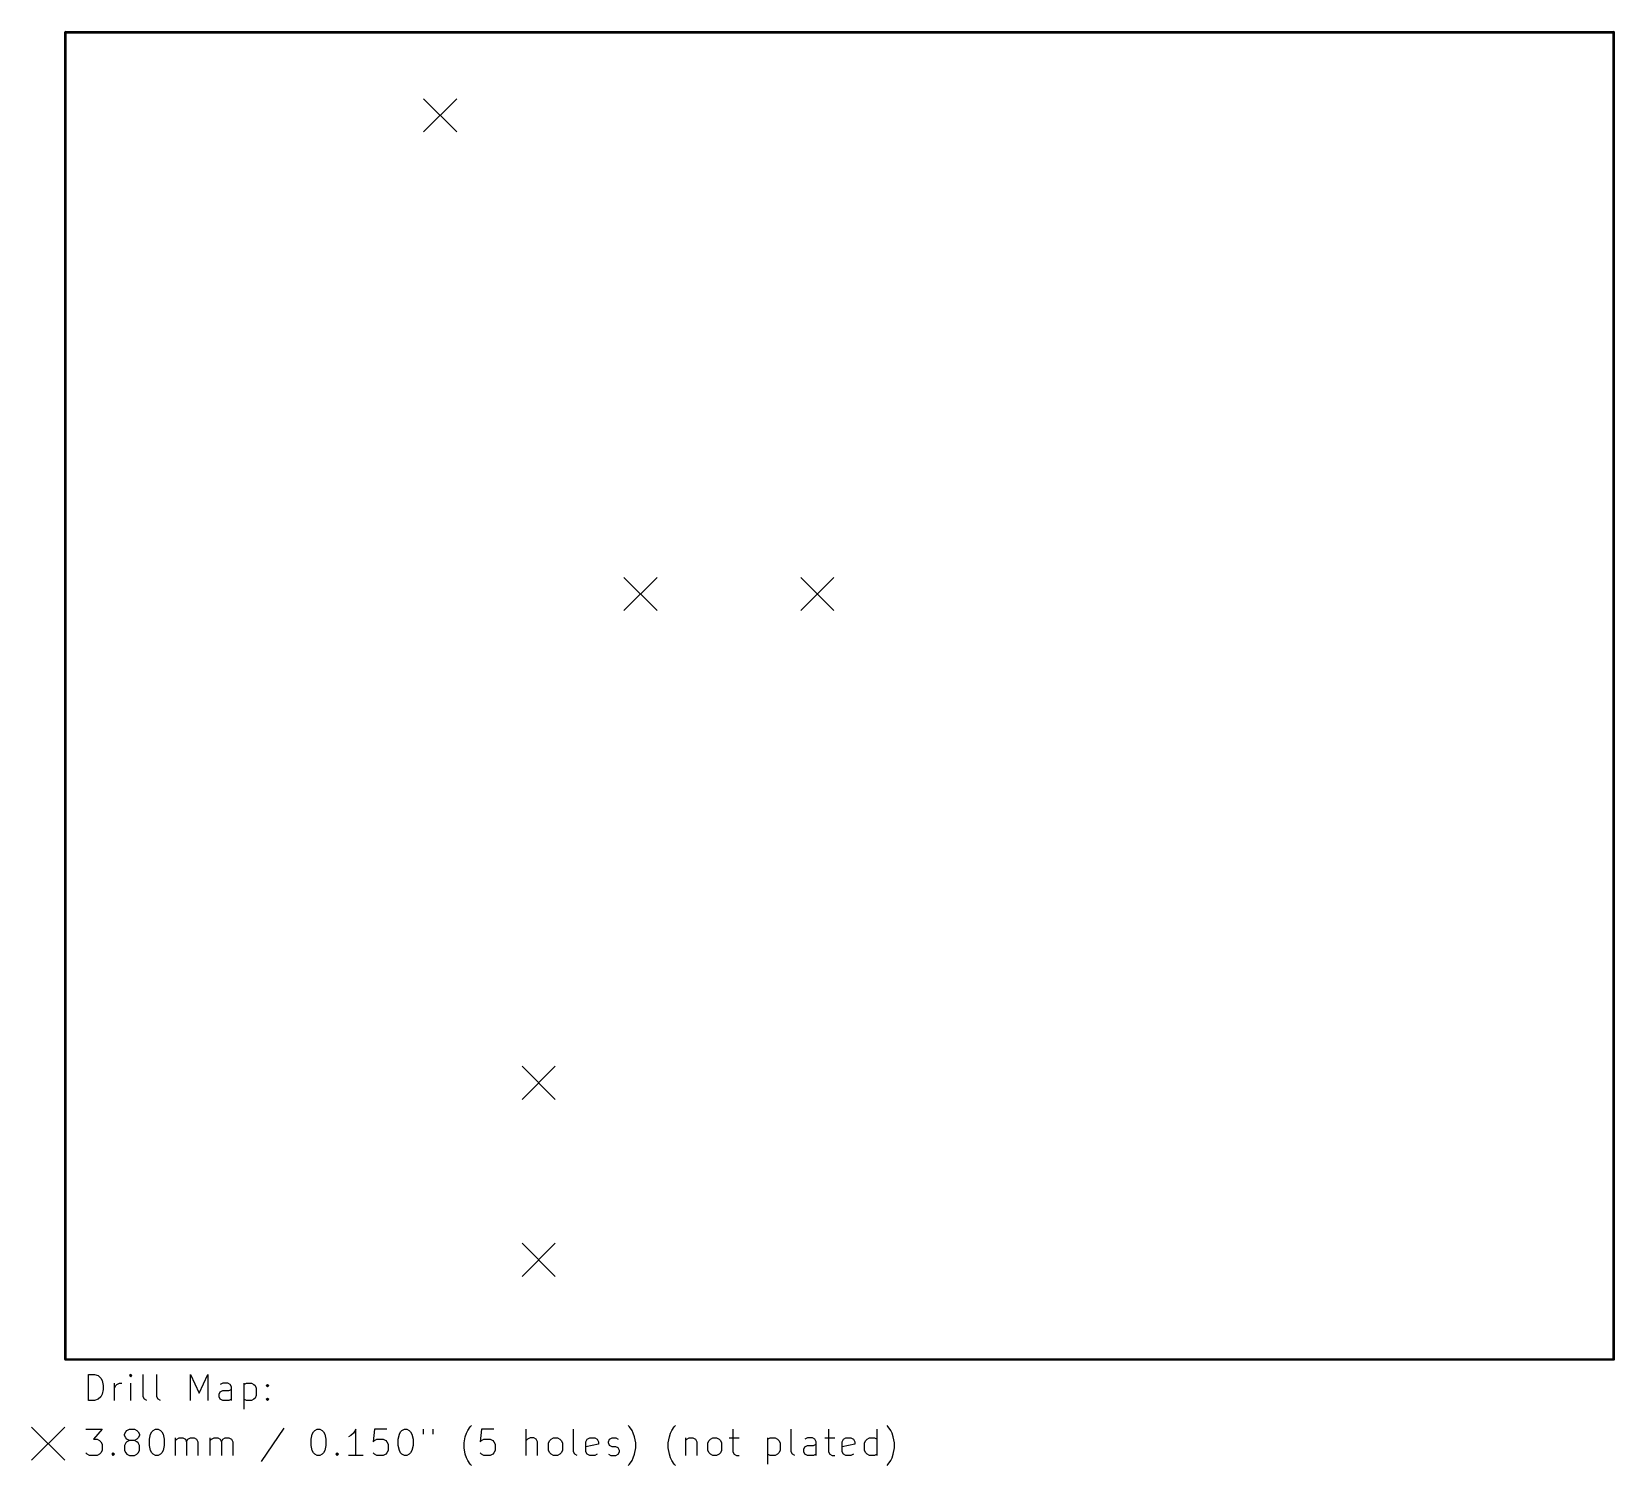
# Model space of a CAD drawing. Extents: x 57 to 239, y -177 to -13.
import ezdxf

# ---------------------------------------------------------------- set-up
doc = ezdxf.new("R2010")
doc.units = 0
doc.header["$MEASUREMENT"] = 0
doc.layers.add('BLACK', color=7, linetype='CONTINUOUS')

msp = doc.modelspace()

# ---------------------------------------------------------------- linework, layer by layer
at = {"layer": 'Black'}
for p, q in [((60.885, -165.1), (60.885, -12.7)), ((60.96, -12.625), (238.76, -12.625)), ((61.035, -165.1), (61.035, -12.7)), ((238.685, -165.1), (238.685, -12.7)), ((238.835, -165.1), (238.835, -12.7)), ((60.96, -12.775), (238.76, -12.775)), ((102.1, -20.3361), (105.9, -24.1359)), ((105.9, -20.3361), (102.1, -24.1359)), ((125.1, -75.3161), (128.9, -79.1159)), ((128.9, -75.3161), (125.1, -79.1159)), ((145.42, -75.3161), (149.22, -79.1159)), ((149.22, -75.3161), (145.42, -79.1159)), ((113.416, -131.45), (117.216, -135.25)), ((117.216, -131.45), (113.416, -135.25)), ((113.416, -151.77), (117.216, -155.57)), ((117.216, -151.77), (113.416, -155.57)), ((60.96, -165.025), (238.76, -165.025)), ((60.96, -165.175), (238.76, -165.175)), ((63.5993, -169.832), (63.5993, -166.832)), ((63.5993, -166.832), (64.3136, -166.832)), ((64.3136, -166.832), (64.7421, -166.975)), ((64.7421, -166.975), (65.0279, -167.261)), ((68.4564, -166.832), (68.3136, -166.975)), ((68.3136, -166.975), (68.4564, -167.118)), ((68.5993, -166.975), (68.4564, -166.832)), ((68.4564, -166.832), (68.4564, -167.118)), ((68.4564, -167.118), (68.5993, -166.975)), ((69.885, -169.404), (69.885, -166.832)), ((71.4564, -169.404), (71.4564, -166.832)), ((75.3136, -169.832), (75.3136, -166.832)), ((75.3136, -166.832), (76.3136, -168.975)), ((76.3136, -168.975), (77.3136, -166.832)), ((77.3136, -166.832), (77.3136, -169.832)), ((65.0279, -167.261), (65.1707, -167.546)), ((65.1707, -167.546), (65.3136, -168.118)), ((65.3136, -168.546), (65.1707, -169.118)), ((65.3136, -168.118), (65.3136, -168.546)), ((66.5993, -169.832), (66.5993, -167.832)), ((66.5993, -168.404), (66.7421, -168.118)), ((66.7421, -168.118), (66.885, -167.975)), ((66.885, -167.975), (67.1707, -167.832)), ((67.1707, -167.832), (67.4564, -167.832)), ((68.4564, -169.832), (68.4564, -167.832)), ((78.5993, -169.118), (78.7421, -168.832)), ((79.0279, -167.832), (78.7421, -167.975)), ((78.7421, -168.832), (79.0279, -168.689)), ((79.5993, -167.832), (79.0279, -167.832)), ((79.0279, -168.689), (79.7421, -168.689)), ((79.885, -167.975), (79.5993, -167.832)), ((79.7421, -168.689), (80.0279, -168.546)), ((80.0279, -168.261), (79.885, -167.975)), ((80.0279, -169.832), (80.0279, -168.261)), ((81.4564, -167.832), (81.4564, -170.832)), ((81.4564, -167.975), (81.7421, -167.832)), ((81.7421, -167.832), (82.3136, -167.832)), ((82.3136, -167.832), (82.5993, -167.975)), ((82.5993, -167.975), (82.7421, -168.118)), ((82.7421, -168.118), (82.885, -168.404)), ((82.885, -168.404), (82.885, -169.261)), ((84.0279, -168.118), (84.1707, -167.975)), ((84.1707, -168.261), (84.0279, -168.118)), ((84.1707, -167.975), (84.3136, -168.118)), ((84.1707, -167.975), (84.1707, -168.261)), ((84.3136, -168.118), (84.1707, -168.261)), ((64.3136, -169.832), (63.5993, -169.832)), ((64.7421, -169.689), (64.3136, -169.832)), ((65.0279, -169.404), (64.7421, -169.689)), ((65.1707, -169.118), (65.0279, -169.404)), ((70.0279, -169.689), (69.885, -169.404)), ((70.3136, -169.832), (70.0279, -169.689)), ((71.5993, -169.689), (71.4564, -169.404)), ((71.885, -169.832), (71.5993, -169.689)), ((78.5993, -169.404), (78.5993, -169.118)), ((78.7421, -169.689), (78.5993, -169.404)), ((79.0279, -169.832), (78.7421, -169.689)), ((79.7421, -169.832), (79.0279, -169.832)), ((80.0279, -169.689), (79.7421, -169.832)), ((81.7421, -169.832), (81.4564, -169.689)), ((82.3136, -169.832), (81.7421, -169.832)), ((82.5993, -169.689), (82.3136, -169.832)), ((82.7421, -169.546), (82.5993, -169.689)), ((82.885, -169.261), (82.7421, -169.546)), ((84.0279, -169.689), (84.1707, -169.546)), ((84.1707, -169.832), (84.0279, -169.689)), ((84.1707, -169.546), (84.3136, -169.689)), ((84.1707, -169.546), (84.1707, -169.832)), ((84.3136, -169.689), (84.1707, -169.832)), ((57.0852, -172.875), (60.885, -176.675)), ((60.885, -172.875), (57.0852, -176.675)), ((63.3136, -173.132), (65.1707, -173.132)), ((65.1707, -173.132), (64.1707, -174.275)), ((64.1707, -174.275), (64.5993, -174.275)), ((64.5993, -174.275), (64.885, -174.418)), ((64.885, -174.418), (65.0279, -174.561)), ((67.7421, -173.704), (67.885, -173.418)), ((67.7421, -173.846), (67.7421, -173.704)), ((67.885, -174.132), (67.7421, -173.846)), ((67.885, -173.418), (68.0279, -173.275)), ((68.0279, -174.275), (67.885, -174.132)), ((68.0279, -173.275), (68.3136, -173.132)), ((68.3136, -174.418), (68.0279, -174.275)), ((68.3136, -174.418), (68.0279, -174.561)), ((68.3136, -173.132), (68.885, -173.132)), ((68.885, -174.418), (68.3136, -174.418)), ((68.885, -173.132), (69.1707, -173.275)), ((69.1707, -174.275), (68.885, -174.418)), ((69.1707, -174.561), (68.885, -174.418)), ((69.1707, -173.275), (69.3136, -173.418)), ((69.3136, -174.132), (69.1707, -174.275)), ((69.3136, -173.418), (69.4564, -173.704)), ((69.4564, -173.846), (69.3136, -174.132)), ((69.4564, -173.704), (69.4564, -173.846)), ((70.5993, -174.275), (70.7421, -173.704)), ((70.5993, -174.989), (70.5993, -174.275)), ((70.7421, -173.704), (70.885, -173.418)), ((70.885, -173.418), (71.0279, -173.275)), ((71.0279, -173.275), (71.3136, -173.132)), ((71.3136, -173.132), (71.5993, -173.132)), ((71.5993, -173.132), (71.885, -173.275)), ((71.885, -173.275), (72.0279, -173.418)), ((72.0279, -173.418), (72.1707, -173.704)), ((72.1707, -173.704), (72.3136, -174.275)), ((72.3136, -174.275), (72.3136, -174.989)), ((73.5993, -176.132), (73.5993, -174.132)), ((73.5993, -174.418), (73.7421, -174.275)), ((73.7421, -174.275), (74.0279, -174.132)), ((74.0279, -174.132), (74.4564, -174.132)), ((74.4564, -174.132), (74.7421, -174.275)), ((74.7421, -174.275), (74.885, -174.561)), ((74.885, -174.561), (75.0279, -174.275)), ((75.0279, -174.275), (75.3136, -174.132)), ((75.3136, -174.132), (75.7421, -174.132)), ((75.7421, -174.132), (76.0279, -174.275)), ((76.0279, -174.275), (76.1707, -174.561)), ((77.5993, -176.132), (77.5993, -174.132)), ((77.5993, -174.418), (77.7421, -174.275)), ((77.7421, -174.275), (78.0279, -174.132)), ((78.0279, -174.132), (78.4564, -174.132)), ((78.4564, -174.132), (78.7421, -174.275)), ((78.7421, -174.275), (78.885, -174.561)), ((78.885, -174.561), (79.0279, -174.275)), ((79.0279, -174.275), (79.3136, -174.132)), ((79.3136, -174.132), (79.7421, -174.132)), ((79.7421, -174.132), (80.0279, -174.275)), ((80.0279, -174.275), (80.1707, -174.561)), ((86.0279, -172.989), (83.4564, -176.846)), ((89.1707, -174.275), (89.3136, -173.704)), ((89.1707, -174.989), (89.1707, -174.275)), ((89.3136, -173.704), (89.4564, -173.418)), ((89.4564, -173.418), (89.5993, -173.275)), ((89.5993, -173.275), (89.885, -173.132)), ((89.885, -173.132), (90.1707, -173.132)), ((90.1707, -173.132), (90.4564, -173.275)), ((90.4564, -173.275), (90.5993, -173.418)), ((90.5993, -173.418), (90.7421, -173.704)), ((90.7421, -173.704), (90.885, -174.275)), ((90.885, -174.275), (90.885, -174.989)), ((93.7421, -173.846), (93.4564, -173.989)), ((94.0279, -173.561), (93.7421, -173.846)), ((94.3136, -173.132), (94.0279, -173.561)), ((94.3136, -176.132), (94.3136, -173.132)), ((96.4564, -173.132), (96.3136, -174.561)), ((96.3136, -174.561), (96.4564, -174.418)), ((97.885, -173.132), (96.4564, -173.132)), ((96.4564, -174.418), (96.7421, -174.275)), ((96.7421, -174.275), (97.4564, -174.275)), ((97.4564, -174.275), (97.7421, -174.418)), ((97.7421, -174.418), (97.885, -174.561)), ((99.1707, -174.275), (99.3136, -173.704)), ((99.1707, -174.989), (99.1707, -174.275)), ((99.3136, -173.704), (99.4564, -173.418)), ((99.4564, -173.418), (99.5993, -173.275)), ((99.5993, -173.275), (99.885, -173.132)), ((99.885, -173.132), (100.171, -173.132)), ((100.171, -173.132), (100.456, -173.275)), ((100.456, -173.275), (100.599, -173.418)), ((100.599, -173.418), (100.742, -173.704)), ((100.742, -173.704), (100.885, -174.275)), ((100.885, -174.275), (100.885, -174.989)), ((102.028, -173.132), (102.028, -173.704)), ((103.171, -173.132), (103.171, -173.704)), ((106.742, -174.704), (106.885, -173.989)), ((106.885, -173.989), (107.028, -173.561)), ((107.028, -173.561), (107.171, -173.275)), ((107.171, -173.275), (107.456, -172.846)), ((107.456, -172.846), (107.599, -172.704)), ((108.742, -173.132), (108.599, -174.561)), ((108.599, -174.561), (108.742, -174.418)), ((110.171, -173.132), (108.742, -173.132)), ((108.742, -174.418), (109.028, -174.275)), ((109.028, -174.275), (109.742, -174.275)), ((109.742, -174.275), (110.028, -174.418)), ((110.028, -174.418), (110.171, -174.561)), ((113.885, -176.132), (113.885, -173.132)), ((114.028, -174.275), (113.885, -174.418)), ((114.314, -174.132), (114.028, -174.275)), ((114.742, -174.132), (114.314, -174.132)), ((115.028, -174.275), (114.742, -174.132)), ((115.171, -174.561), (115.028, -174.275)), ((116.456, -174.704), (116.599, -174.418)), ((116.599, -174.418), (116.742, -174.275)), ((116.742, -174.275), (117.028, -174.132)), ((117.028, -174.132), (117.456, -174.132)), ((117.456, -174.132), (117.742, -174.275)), ((117.742, -174.275), (117.885, -174.418)), ((117.885, -174.418), (118.028, -174.704)), ((119.314, -175.704), (119.314, -173.132)), ((120.742, -174.561), (120.885, -174.275)), ((120.885, -174.275), (121.171, -174.132)), ((121.171, -174.132), (121.742, -174.132)), ((121.742, -174.132), (122.028, -174.275)), ((122.028, -174.275), (122.171, -174.561)), ((123.314, -174.561), (123.456, -174.275)), ((123.456, -174.275), (123.742, -174.132)), ((123.742, -174.132), (124.171, -174.132)), ((124.171, -174.132), (124.456, -174.275)), ((125.742, -172.846), (125.599, -172.704)), ((126.028, -173.275), (125.742, -172.846)), ((126.171, -173.561), (126.028, -173.275)), ((126.314, -173.989), (126.171, -173.561)), ((126.456, -174.704), (126.314, -173.989)), ((130.171, -174.704), (130.314, -173.989)), ((130.314, -173.989), (130.456, -173.561)), ((130.456, -173.561), (130.599, -173.275)), ((130.599, -173.275), (130.885, -172.846)), ((130.885, -172.846), (131.028, -172.704)), ((132.171, -174.132), (132.171, -176.132)), ((132.171, -174.418), (132.314, -174.275)), ((132.314, -174.275), (132.599, -174.132)), ((132.599, -174.132), (133.028, -174.132)), ((133.028, -174.132), (133.314, -174.275)), ((133.314, -174.275), (133.456, -174.561)), ((134.742, -174.704), (134.885, -174.418)), ((134.885, -174.418), (135.028, -174.275)), ((135.028, -174.275), (135.314, -174.132)), ((135.314, -174.132), (135.742, -174.132)), ((135.742, -174.132), (136.028, -174.275)), ((136.028, -174.275), (136.171, -174.418)), ((136.171, -174.418), (136.314, -174.704)), ((137.171, -174.132), (138.314, -174.132)), ((137.599, -173.132), (137.599, -175.704)), ((141.599, -174.132), (141.599, -177.132)), ((141.599, -174.275), (141.885, -174.132)), ((141.885, -174.132), (142.456, -174.132)), ((142.456, -174.132), (142.742, -174.275)), ((142.742, -174.275), (142.885, -174.418)), ((142.885, -174.418), (143.028, -174.704)), ((144.314, -175.704), (144.314, -173.132)), ((146.171, -174.132), (145.885, -174.275)), ((146.742, -174.132), (146.171, -174.132)), ((147.028, -174.275), (146.742, -174.132)), ((147.171, -174.561), (147.028, -174.275)), ((148.171, -174.132), (149.314, -174.132)), ((148.599, -173.132), (148.599, -175.704)), ((150.171, -174.561), (150.314, -174.275)), ((150.314, -174.275), (150.599, -174.132)), ((150.599, -174.132), (151.171, -174.132)), ((151.171, -174.132), (151.456, -174.275)), ((151.456, -174.275), (151.599, -174.561)), ((152.742, -174.704), (152.885, -174.418)), ((152.885, -174.418), (153.028, -174.275)), ((153.028, -174.275), (153.314, -174.132)), ((153.314, -174.132), (153.885, -174.132)), ((153.885, -174.132), (154.171, -174.275)), ((154.171, -176.132), (154.171, -173.132)), ((155.456, -172.846), (155.314, -172.704)), ((155.742, -173.275), (155.456, -172.846)), ((155.885, -173.561), (155.742, -173.275)), ((156.028, -173.989), (155.885, -173.561)), ((156.171, -174.704), (156.028, -173.989)), ((63.4564, -175.989), (63.3136, -175.846)), ((63.7421, -176.132), (63.4564, -175.989)), ((64.5993, -176.132), (63.7421, -176.132)), ((64.885, -175.989), (64.5993, -176.132)), ((65.0279, -175.846), (64.885, -175.989)), ((65.0279, -174.561), (65.1707, -174.846)), ((65.1707, -175.561), (65.0279, -175.846)), ((65.1707, -174.846), (65.1707, -175.561)), ((66.3136, -175.989), (66.4564, -175.846)), ((66.4564, -176.132), (66.3136, -175.989)), ((66.4564, -175.846), (66.5993, -175.989)), ((66.4564, -175.846), (66.4564, -176.132)), ((66.5993, -175.989), (66.4564, -176.132)), ((67.885, -174.704), (67.7421, -174.989)), ((67.7421, -174.989), (67.7421, -175.561)), ((67.7421, -175.561), (67.885, -175.846)), ((68.0279, -174.561), (67.885, -174.704)), ((67.885, -175.846), (68.0279, -175.989)), ((68.0279, -175.989), (68.3136, -176.132)), ((68.3136, -176.132), (68.885, -176.132)), ((68.885, -176.132), (69.1707, -175.989)), ((69.3136, -174.704), (69.1707, -174.561)), ((69.1707, -175.989), (69.3136, -175.846)), ((69.4564, -174.989), (69.3136, -174.704)), ((69.3136, -175.846), (69.4564, -175.561)), ((69.4564, -175.561), (69.4564, -174.989)), ((70.7421, -175.561), (70.5993, -174.989)), ((70.885, -175.846), (70.7421, -175.561)), ((71.0279, -175.989), (70.885, -175.846)), ((71.3136, -176.132), (71.0279, -175.989)), ((71.5993, -176.132), (71.3136, -176.132)), ((71.885, -175.989), (71.5993, -176.132)), ((72.0279, -175.846), (71.885, -175.989)), ((72.1707, -175.561), (72.0279, -175.846)), ((72.3136, -174.989), (72.1707, -175.561)), ((74.885, -174.561), (74.885, -176.132)), ((76.1707, -174.561), (76.1707, -176.132)), ((78.885, -174.561), (78.885, -176.132)), ((80.1707, -174.561), (80.1707, -176.132)), ((89.3136, -175.561), (89.1707, -174.989)), ((89.4564, -175.846), (89.3136, -175.561)), ((89.5993, -175.989), (89.4564, -175.846)), ((89.885, -176.132), (89.5993, -175.989)), ((90.1707, -176.132), (89.885, -176.132)), ((90.4564, -175.989), (90.1707, -176.132)), ((90.5993, -175.846), (90.4564, -175.989)), ((90.7421, -175.561), (90.5993, -175.846)), ((90.885, -174.989), (90.7421, -175.561)), ((92.0279, -175.989), (92.1707, -175.846)), ((92.1707, -176.132), (92.0279, -175.989)), ((92.1707, -175.846), (92.3136, -175.989)), ((92.1707, -175.846), (92.1707, -176.132)), ((92.3136, -175.989), (92.1707, -176.132)), ((95.1707, -176.132), (93.4564, -176.132)), ((96.4564, -175.989), (96.3136, -175.846)), ((96.7421, -176.132), (96.4564, -175.989)), ((97.4564, -176.132), (96.7421, -176.132)), ((97.7421, -175.989), (97.4564, -176.132)), ((97.885, -175.846), (97.7421, -175.989)), ((97.885, -174.561), (98.0279, -174.846)), ((98.0279, -175.561), (97.885, -175.846)), ((98.0279, -174.846), (98.0279, -175.561)), ((99.3136, -175.561), (99.1707, -174.989)), ((99.4564, -175.846), (99.3136, -175.561)), ((99.5993, -175.989), (99.4564, -175.846)), ((99.885, -176.132), (99.5993, -175.989)), ((100.171, -176.132), (99.885, -176.132)), ((100.456, -175.989), (100.171, -176.132)), ((100.599, -175.846), (100.456, -175.989)), ((100.742, -175.561), (100.599, -175.846)), ((100.885, -174.989), (100.742, -175.561)), ((106.742, -175.275), (106.742, -174.704)), ((106.885, -175.989), (106.742, -175.275)), ((107.028, -176.418), (106.885, -175.989)), ((108.742, -175.989), (108.599, -175.846)), ((109.028, -176.132), (108.742, -175.989)), ((109.742, -176.132), (109.028, -176.132)), ((110.028, -175.989), (109.742, -176.132)), ((110.171, -175.846), (110.028, -175.989)), ((110.171, -174.561), (110.314, -174.846)), ((110.314, -175.561), (110.171, -175.846)), ((110.314, -174.846), (110.314, -175.561)), ((115.171, -176.132), (115.171, -174.561)), ((116.456, -175.561), (116.456, -174.704)), ((116.599, -175.846), (116.456, -175.561)), ((116.742, -175.989), (116.599, -175.846)), ((117.028, -176.132), (116.742, -175.989)), ((117.456, -176.132), (117.028, -176.132)), ((117.742, -175.989), (117.456, -176.132)), ((117.885, -175.846), (117.742, -175.989)), ((118.028, -175.561), (117.885, -175.846)), ((118.028, -174.704), (118.028, -175.561)), ((119.456, -175.989), (119.314, -175.704)), ((119.742, -176.132), (119.456, -175.989)), ((120.742, -175.704), (120.742, -174.561)), ((122.171, -174.846), (120.742, -175.132)), ((120.885, -175.989), (120.742, -175.704)), ((121.171, -176.132), (120.885, -175.989)), ((121.742, -176.132), (121.171, -176.132)), ((122.028, -175.989), (121.742, -176.132)), ((122.171, -174.561), (122.171, -174.846)), ((123.314, -174.704), (123.314, -174.561)), ((123.456, -174.989), (123.314, -174.704)), ((123.314, -175.989), (123.599, -176.132)), ((123.742, -175.132), (123.456, -174.989)), ((123.599, -176.132), (124.171, -176.132)), ((124.171, -175.132), (123.742, -175.132)), ((124.456, -175.275), (124.171, -175.132)), ((124.171, -176.132), (124.456, -175.989)), ((124.599, -175.561), (124.456, -175.275)), ((124.456, -175.989), (124.599, -175.704)), ((124.599, -175.704), (124.599, -175.561)), ((126.171, -176.418), (126.314, -175.989)), ((126.314, -175.989), (126.456, -175.275)), ((126.456, -175.275), (126.456, -174.704)), ((130.171, -175.275), (130.171, -174.704)), ((130.314, -175.989), (130.171, -175.275)), ((130.456, -176.418), (130.314, -175.989)), ((133.456, -174.561), (133.456, -176.132)), ((134.742, -175.561), (134.742, -174.704)), ((134.885, -175.846), (134.742, -175.561)), ((135.028, -175.989), (134.885, -175.846)), ((135.314, -176.132), (135.028, -175.989)), ((135.742, -176.132), (135.314, -176.132)), ((136.028, -175.989), (135.742, -176.132)), ((136.171, -175.846), (136.028, -175.989)), ((136.314, -175.561), (136.171, -175.846)), ((136.314, -174.704), (136.314, -175.561)), ((137.599, -175.704), (137.742, -175.989)), ((137.742, -175.989), (138.028, -176.132)), ((138.028, -176.132), (138.314, -176.132)), ((141.885, -176.132), (141.599, -175.989)), ((142.456, -176.132), (141.885, -176.132)), ((142.742, -175.989), (142.456, -176.132)), ((142.885, -175.846), (142.742, -175.989)), ((143.028, -175.561), (142.885, -175.846)), ((143.028, -174.704), (143.028, -175.561)), ((144.456, -175.989), (144.314, -175.704)), ((144.742, -176.132), (144.456, -175.989)), ((145.742, -175.418), (145.885, -175.132)), ((145.742, -175.704), (145.742, -175.418)), ((145.885, -175.989), (145.742, -175.704)), ((145.885, -175.132), (146.171, -174.989)), ((146.171, -176.132), (145.885, -175.989)), ((146.171, -174.989), (146.885, -174.989)), ((146.885, -176.132), (146.171, -176.132)), ((146.885, -174.989), (147.171, -174.846)), ((147.171, -175.989), (146.885, -176.132)), ((147.171, -176.132), (147.171, -174.561)), ((148.599, -175.704), (148.742, -175.989)), ((148.742, -175.989), (149.028, -176.132)), ((149.028, -176.132), (149.314, -176.132)), ((150.171, -175.704), (150.171, -174.561)), ((151.599, -174.846), (150.171, -175.132)), ((150.314, -175.989), (150.171, -175.704)), ((150.599, -176.132), (150.314, -175.989)), ((151.171, -176.132), (150.599, -176.132)), ((151.456, -175.989), (151.171, -176.132)), ((151.599, -174.561), (151.599, -174.846)), ((152.742, -175.561), (152.742, -174.704)), ((152.885, -175.846), (152.742, -175.561)), ((153.028, -175.989), (152.885, -175.846)), ((153.314, -176.132), (153.028, -175.989)), ((153.885, -176.132), (153.314, -176.132)), ((154.171, -175.989), (153.885, -176.132)), ((155.885, -176.418), (156.028, -175.989)), ((156.028, -175.989), (156.171, -175.275)), ((156.171, -175.275), (156.171, -174.704)), ((107.171, -176.704), (107.028, -176.418)), ((107.456, -177.132), (107.171, -176.704)), ((107.599, -177.275), (107.456, -177.132)), ((125.599, -177.275), (125.742, -177.132)), ((125.742, -177.132), (126.028, -176.704)), ((126.028, -176.704), (126.171, -176.418)), ((130.599, -176.704), (130.456, -176.418)), ((130.885, -177.132), (130.599, -176.704)), ((131.028, -177.275), (130.885, -177.132)), ((155.314, -177.275), (155.456, -177.132)), ((155.456, -177.132), (155.742, -176.704)), ((155.742, -176.704), (155.885, -176.418))]:
    msp.add_line(p, q, dxfattribs=at)
for centre, start, end in [((60.96, -12.7), 360, 540), ((60.96, -12.7), 90, 270), ((238.76, -12.7), 360, 540), ((238.76, -12.7), 270, 450), ((60.96, -165.1), 90, 270), ((60.96, -165.1), 180, 360), ((238.76, -165.1), 180, 360), ((238.76, -165.1), 270, 450)]:
    msp.add_arc(centre, 0.075, start, end, dxfattribs=at)

doc.saveas('drawing.dxf')
